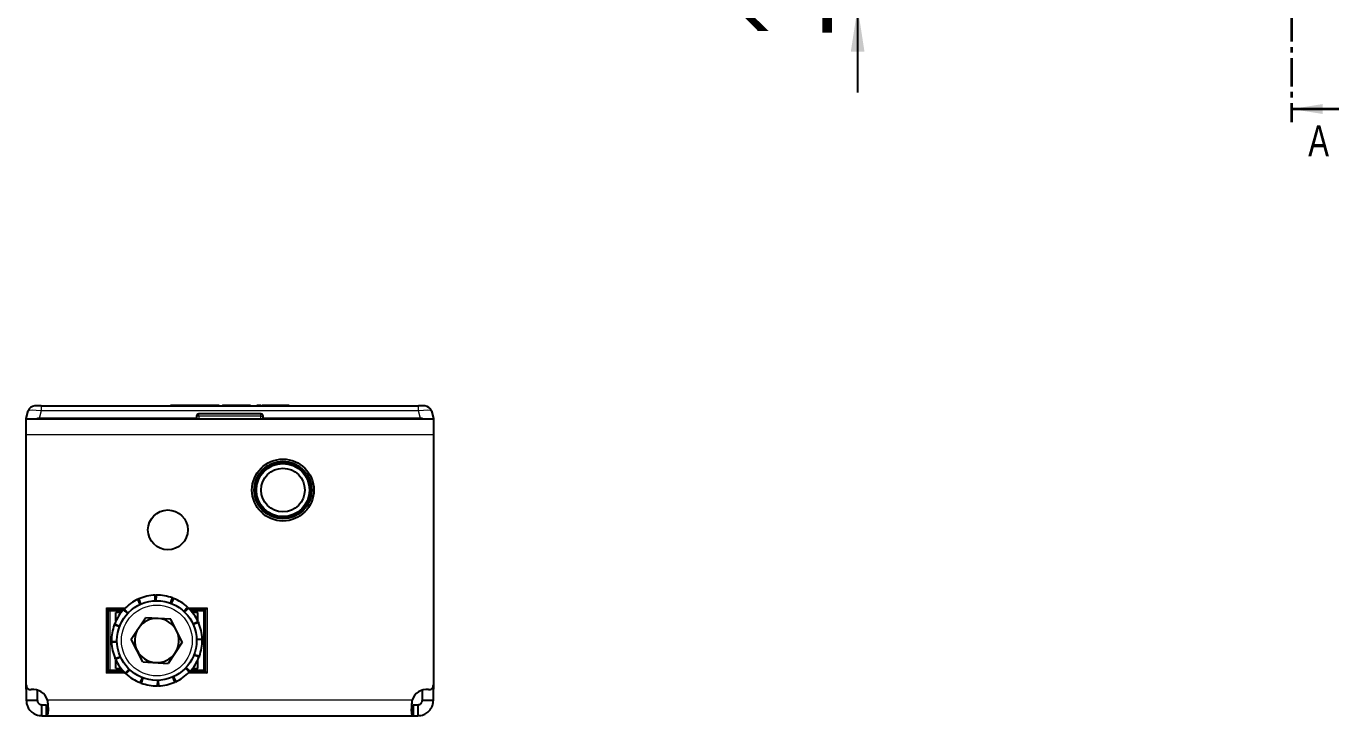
# Model space of a CAD drawing. Header units: millimetres. Extents: x 0 to 1867, y -557 to 571.
# Drawn here: x 371.4 to 668, y 129.3 to 285.1 of the extents above; entities that cross this region are included whole.
import ezdxf

# ---------------------------------------------------------------- set-up
doc = ezdxf.new("R2010")
doc.units = ezdxf.units.MM
doc.linetypes.add('CENTER', pattern=[10.16, 6.35, -1.27, 1.27, -1.27])
doc.layers.add('FORMAT', color=7, linetype='Continuous')
doc.styles.add('SLDTEXTSTYLE0', font='TXT', dxfattribs={"width": 0.75})
doc.dimstyles.new('SLDDIMSTYLE1', dxfattribs={"dimtxt": 20, "dimasz": 10, "dimexe": 0, "dimexo": 0.0625, "dimgap": 5, "dimtad": 2, "dimdec": 1, "dimrnd": 1e-09, "dimzin": 12, "dimdsep": 46, "dimtxsty": 'SLDTEXTSTYLE0', "dimsah": 1, "dimcen": 0.09, "dimadec": 0, "dimazin": 3, "dimtfac": 1, "dimtmove": 0, "dimatfit": 0, "dimfxl": 0, "dimfrac": 2, "dimtolj": 1, "dimtzin": 12, "dimarcsym": 0})

# ---------------------------------------------------------------- blocks, each defined once
blk = doc.blocks.new('_D_3')
at = {"layer": 'FORMAT'}
for p, q in [((559.26, 304.39), (559.26, 323.62)), ((595.45, 304.39), (558.26, 304.39)), ((559.26, 304.39), (559.26, 289.39)), ((583.95, 289.39), (558.26, 289.39)), ((559.26, 289.39), (559.26, 270.16))]:
    blk.add_line(p, q, dxfattribs=at)
for points in [[(559.26, 304.39), (560.8, 314.39), (557.72, 314.39)], [(559.26, 289.39), (557.72, 279.39), (560.8, 279.39)]]:
    blk.add_solid(points, dxfattribs=at)
at = {"layer": 'FORMAT', "insert": (533.48, 282.11), "char_height": 20, "attachment_point": 1, "rotation": 90, "style": 'SLDTEXTSTYLE0'}
blk.add_mtext('15', dxfattribs=at)

msp = doc.modelspace()

# ---------------------------------------------------------------- linework, layer by layer
at = {"color": 7, "linetype": 'CENTER', "lineweight": 35}
msp.add_line((657.33, 531.87), (657.33, 263.4), dxfattribs=at)
at = {"color": 7, "linetype": 'Continuous', "lineweight": 35}
msp.add_line((667.97, 266.4), (657.33, 266.4), dxfattribs=at)
at = {"color": 7, "linetype": 'Continuous', "lineweight": 25}
for p, q in [((374.74, 199.29), (373.29, 199.29)), ((374.74, 199.29), (460.04, 199.29)), ((403.96, 199.49), (403.96, 199.29)), ((409.61, 199.49), (409.67, 199.49)), ((409.67, 199.49), (409.67, 199.29)), ((409.67, 199.49), (410.8, 199.49)), ((410.8, 199.49), (410.8, 199.29)), ((410.8, 199.49), (413.47, 199.49)), ((413.47, 199.49), (413.47, 199.29)), ((413.47, 199.49), (414.96, 199.49)), ((414.96, 199.49), (414.96, 199.29)), ((415.77, 199.51), (415.77, 199.29)), ((419.24, 199.49), (422.07, 199.49)), ((422.07, 199.49), (422.07, 199.29)), ((423.21, 199.49), (423.21, 199.29)), ((423.46, 199.49), (423.46, 199.29)), ((424.7, 199.49), (424.7, 199.29)), ((425.13, 199.49), (430.38, 199.49)), ((430.81, 199.49), (430.81, 199.29)), ((461.48, 199.29), (460.04, 199.29)), ((371.39, 196.49), (371.84, 198.18)), ((371.39, 196.29), (371.39, 196.49)), ((463.39, 196.29), (371.39, 196.29)), ((371.39, 192.79), (371.39, 196.29)), ((409.89, 196.49), (374.28, 196.49)), ((409.89, 196.99), (409.89, 196.49)), ((409.89, 196.29), (409.89, 196.49)), ((424.39, 197.49), (410.39, 197.49)), ((424.89, 196.49), (424.89, 196.99)), ((460.49, 196.49), (424.89, 196.49)), ((424.89, 196.29), (424.89, 196.49)), ((462.93, 198.18), (463.39, 196.49)), ((463.39, 196.49), (463.39, 196.29)), ((463.39, 196.29), (463.39, 192.79)), ((371.39, 136.19), (371.39, 192.79)), ((463.39, 192.79), (463.39, 136.19)), ((397.13, 154.46), (396.61, 155.6)), ((396.83, 155.7), (397.24, 154.52)), ((400.54, 155.28), (400.5, 156.53)), ((400.75, 156.54), (400.67, 155.28)), ((404.01, 154.73), (404.44, 155.9)), ((404.68, 155.81), (404.13, 154.68)), ((389.54, 153.64), (389.89, 153.29)), ((389.89, 139.29), (389.89, 153.29)), ((389.89, 153.29), (393.4, 153.29)), ((389.89, 153.29), (390.24, 152.94)), ((391.64, 150.7), (391.64, 152.59)), ((392.8, 152.59), (391.64, 152.59)), ((394.28, 152.4), (393.37, 153.25)), ((393.54, 153.43), (394.37, 152.5)), ((393.89, 153.04), (393.89, 152.77)), ((395.12, 146.63), (398.3, 151.45)), ((404.06, 151.11), (398.3, 151.45)), ((407, 152.89), (407.85, 153.81)), ((408.03, 153.63), (407.09, 152.8)), ((411.89, 153.29), (408.37, 153.29)), ((410.14, 152.59), (408.97, 152.59)), ((410.14, 150.7), (410.14, 152.59)), ((411.54, 152.94), (411.89, 153.29)), ((411.89, 153.29), (412.24, 153.64)), ((411.89, 139.29), (411.89, 153.29)), ((392.45, 149.41), (391.27, 149.85)), ((391.36, 150.08), (392.49, 149.53)), ((406.65, 145.95), (404.06, 151.11)), ((409.06, 150.05), (410.2, 150.57)), ((410.3, 150.34), (409.12, 149.93)), ((390.64, 146.15), (391.89, 146.07)), ((391.89, 145.94), (390.64, 145.9)), ((397.71, 141.46), (395.12, 146.63)), ((406.65, 145.95), (403.47, 141.13)), ((409.88, 146.63), (411.13, 146.68)), ((411.13, 146.43), (409.88, 146.5)), ((391.47, 142.23), (392.66, 142.64)), ((392.71, 142.53), (391.57, 142.01)), ((410.41, 142.49), (409.28, 143.04)), ((409.33, 143.16), (410.5, 142.73)), ((389.89, 139.29), (390.24, 139.64)), ((391.64, 139.99), (391.64, 141.87)), ((391.64, 139.99), (392.8, 139.99)), ((393.74, 138.94), (394.68, 139.77)), ((394.77, 139.69), (393.92, 138.77)), ((397.71, 141.46), (403.47, 141.13)), ((408.23, 139.14), (407.4, 140.08)), ((407.49, 140.17), (408.4, 139.32)), ((407.89, 139.54), (407.89, 139.8)), ((408.97, 139.99), (410.14, 139.99)), ((410.14, 139.99), (410.14, 141.87)), ((411.54, 139.64), (411.89, 139.29)), ((389.54, 138.94), (389.89, 139.29)), ((393.4, 139.29), (389.89, 139.29)), ((397.09, 136.76), (397.64, 137.89)), ((397.76, 137.85), (397.33, 136.67)), ((401.03, 136.04), (401.1, 137.29)), ((401.23, 137.29), (401.28, 136.04)), ((404.94, 136.87), (404.53, 138.06)), ((404.64, 138.11), (405.17, 136.97)), ((408.37, 139.29), (411.89, 139.29)), ((411.89, 139.29), (412.24, 138.94)), ((371.39, 135.29), (371.39, 136.19)), ((371.39, 135.29), (371.39, 132.79)), ((373.89, 135.07), (373.89, 132.79)), ((460.89, 132.79), (460.89, 135.07)), ((463.39, 136.19), (463.39, 135.29)), ((463.39, 132.79), (463.39, 135.29)), ((371.39, 132.79), (373.89, 132.79)), ((374.89, 131.79), (375.97, 131.79)), ((374.89, 129.29), (374.89, 131.79)), ((375.97, 129.29), (375.97, 131.79)), ((458.8, 131.79), (458.8, 129.29)), ((458.8, 131.79), (459.89, 131.79)), ((459.89, 131.79), (459.89, 129.29)), ((460.89, 132.79), (463.39, 132.79)), ((374.89, 129.29), (375.97, 129.29)), ((375.97, 129.29), (458.8, 129.29)), ((458.8, 129.29), (459.89, 129.29))]:
    msp.add_line(p, q, dxfattribs=at)
at = {"color": 8, "linetype": 'Continuous', "lineweight": 18}
for p, q in [((374.74, 199.29), (374.74, 198.18)), ((406.07, 199.49), (406.07, 199.29)), ((416.88, 199.49), (416.88, 199.29)), ((419.24, 199.49), (419.24, 199.29)), ((425.13, 199.49), (425.13, 199.29)), ((430.38, 199.49), (430.38, 199.29)), ((460.04, 198.18), (460.04, 199.29)), ((374.74, 198.18), (374.28, 196.49)), ((460.04, 198.18), (374.74, 198.18)), ((410.39, 196.99), (409.89, 196.99)), ((410.39, 196.99), (410.39, 197.49)), ((424.39, 196.99), (410.39, 196.99)), ((410.39, 196.99), (410.39, 196.29)), ((424.39, 196.99), (424.39, 197.49)), ((424.39, 196.99), (424.89, 196.99)), ((424.39, 196.29), (424.39, 196.99)), ((460.49, 196.49), (460.04, 198.18)), ((463.39, 192.79), (371.39, 192.79)), ((389.54, 138.94), (389.54, 153.64)), ((389.54, 153.64), (393.74, 153.64)), ((393.09, 152.94), (390.24, 152.94)), ((390.24, 152.94), (390.24, 139.64)), ((407.7, 153.64), (412.24, 153.64)), ((411.54, 152.94), (408.69, 152.94)), ((411.54, 139.64), (411.54, 152.94)), ((412.24, 153.64), (412.24, 138.94)), ((390.24, 139.64), (393.09, 139.64)), ((408.69, 139.64), (411.54, 139.64)), ((394.08, 138.94), (389.54, 138.94)), ((412.24, 138.94), (408.03, 138.94)), ((371.95, 135.29), (371.39, 135.29)), ((463.39, 135.29), (462.83, 135.29)), ((458.55, 132.79), (376.22, 132.79))]:
    msp.add_line(p, q, dxfattribs=at)
at = {"color": 7, "linetype": 'Continuous', "lineweight": 25}
for centre, radius in [((429.39, 180.29), 7), ((429.39, 180.29), 6.5), ((429.39, 180.29), 6), ((429.39, 180.29), 4.93), ((403.39, 171.29), 4.5), ((400.89, 146.29), 9)]:
    msp.add_circle(centre, radius, dxfattribs=at)
at = {"color": 8, "linetype": 'Continuous', "lineweight": 18}
for centre, radius in [((429.39, 180.29), 6.25), ((400.89, 146.29), 8)]:
    msp.add_circle(centre, radius, dxfattribs=at)
at = {"color": 7, "linetype": 'Continuous', "lineweight": 25}
for centre, radius, start, end in [((373.29, 197.79), 1.5, 90, 165), ((461.48, 197.79), 1.5, 15, 90), ((410.39, 196.99), 0.5, 90, 180), ((424.39, 196.99), 0.5, 0, 90), ((400.89, 146.29), 10.25, 114.6828, 135.7869), ((400.89, 146.29), 10.25, 92.1828, 113.2869), ((400.89, 146.29), 10.25, 69.6828, 90.7869), ((400.89, 146.29), 10.25, 47.1828, 68.2869), ((400.89, 146.29), 10.25, 137.1828, 158.2869), ((400.89, 146.29), 5, 86.6352, 146.6352), ((400.89, 146.29), 5, 26.6352, 86.6352), ((400.89, 146.29), 10.25, 24.6828, 45.7869), ((400.89, 146.29), 10.25, 159.6828, 180.7869), ((400.89, 146.29), 5, 146.6352, 206.6352), ((400.89, 146.29), 5, 326.6352, 26.6352), ((400.89, 146.29), 10.25, 2.1828, 23.2869), ((400.89, 146.29), 10.25, 182.1828, 203.2869), ((400.89, 146.29), 10.25, 339.6828, 0.7869), ((400.89, 146.29), 5, 206.6352, 266.6352), ((400.89, 146.29), 5, 266.6352, 326.6352), ((400.89, 146.29), 10.25, 317.1828, 338.2869), ((400.89, 146.29), 10.25, 204.6828, 225.7869), ((400.89, 146.29), 10.25, 227.1828, 248.2869), ((400.89, 146.29), 10.25, 249.6828, 270.7869), ((400.89, 146.29), 10.25, 272.1828, 293.2869), ((400.89, 146.29), 10.25, 294.6828, 315.7869), ((372.39, 136.19), 1, 180, 276.3794), ((372.89, 131.72), 3.5, 17.8253, 96.3794), ((461.89, 131.72), 3.5, 83.6206, 162.1747), ((462.39, 136.19), 1, 263.6206, 0)]:
    msp.add_arc(centre, radius, start, end, dxfattribs=at)
at = {"color": 8, "linetype": 'Continuous', "lineweight": 18}
for centre, major_axis, start_param, end_param in [((374.84, 197.79), (3, -0.38), 1.621093, 3.124852), ((459.93, 197.79), (3, 0.38), 0.016741, 1.520499)]:
    msp.add_ellipse(centre, major_axis=major_axis, ratio=0.123038, start_param=start_param, end_param=end_param, dxfattribs=at)
at = {"color": 7, "linetype": 'Continuous', "lineweight": 25}
for centre, major_axis, start_param, end_param in [((371.39, 184.9), (3.1, 11.57), 0.067037, 0.253072), ((463.39, 184.9), (-3.1, 11.57), 6.030113, 6.216148)]:
    msp.add_ellipse(centre, major_axis=major_axis, ratio=0.250563, start_param=start_param, end_param=end_param, dxfattribs=at)
for points, knots in [([(403.96, 199.49), (404.33, 199.49), (405.02, 199.49), (405.74, 199.49), (406.07, 199.49)], [0, 0, 0, 0, 0.5368, 1, 1, 1, 1]), ([(406.07, 199.49), (406.57, 199.49), (407.51, 199.49), (408.7, 199.49), (409.42, 199.49), (409.6, 199.49), (409.61, 199.49)], [0, 0, 0, 0, 0.381983, 0.713352, 0.984017, 1, 1, 1, 1]), ([(415.79, 199.49), (415.78, 199.49), (415.76, 199.49), (415.91, 199.49), (416.28, 199.49), (416.67, 199.49), (416.88, 199.49)], [0, 0, 0, 0, 0.061615, 0.333035, 0.637399, 1, 1, 1, 1]), ([(416.88, 199.49), (417.04, 199.49), (417.4, 199.49), (418.2, 199.49), (418.83, 199.49), (419.24, 199.49)], [0, 0, 0, 0, 0.216742, 0.489643, 1, 1, 1, 1]), ([(423.46, 199.49), (423.52, 199.49), (423.62, 199.49), (423.93, 199.49), (424.21, 199.49), (424.41, 199.49), (424.48, 199.49)], [0, 0, 0, 0, 0.255277, 0.538303, 0.854078, 1, 1, 1, 1]), ([(423.64, 199.49), (423.75, 199.49), (424, 199.49), (424.3, 199.49), (424.48, 199.49), (424.48, 199.49)], [0, 0, 0, 0, 0.466249, 0.997338, 1, 1, 1, 1]), ([(424.7, 199.49), (424.71, 199.49), (424.72, 199.49), (424.84, 199.49), (424.98, 199.49), (425.08, 199.49), (425.13, 199.49)], [0, 0, 0, 0, 0.285248, 0.560563, 0.777151, 1, 1, 1, 1]), ([(430.38, 199.49), (430.44, 199.49), (430.57, 199.49), (430.71, 199.49), (430.8, 199.49), (430.81, 199.49), (430.81, 199.49)], [0, 0, 0, 0, 0.281303, 0.555629, 0.773878, 1, 1, 1, 1]), ([(396.61, 155.6), (396.64, 155.62), (396.7, 155.64), (396.78, 155.68), (396.81, 155.69), (396.83, 155.7)], [0, 0, 0, 0, 0.499981, 0.749988, 1, 1, 1, 1]), ([(400.5, 156.53), (400.54, 156.53), (400.6, 156.53), (400.68, 156.53), (400.72, 156.54), (400.75, 156.54)], [0, 0, 0, 0, 0.499981, 0.749988, 1, 1, 1, 1]), ([(404.44, 155.9), (404.48, 155.88), (404.54, 155.86), (404.62, 155.83), (404.66, 155.82), (404.68, 155.81)], [0, 0, 0, 0, 0.499981, 0.749988, 1, 1, 1, 1]), ([(393.37, 153.25), (393.4, 153.28), (393.44, 153.33), (393.5, 153.39), (393.52, 153.42), (393.54, 153.43)], [0, 0, 0, 0, 0.499981, 0.749988, 1, 1, 1, 1]), ([(407.85, 153.81), (407.88, 153.78), (407.93, 153.73), (407.99, 153.68), (408.02, 153.65), (408.03, 153.63)], [0, 0, 0, 0, 0.4999808, 0.7499881, 1, 1, 1, 1]), ([(391.27, 149.85), (391.29, 149.88), (391.31, 149.94), (391.34, 150.02), (391.36, 150.06), (391.36, 150.08)], [0, 0, 0, 0, 0.499981, 0.749988, 1, 1, 1, 1]), ([(410.2, 150.57), (410.22, 150.53), (410.24, 150.47), (410.28, 150.4), (410.29, 150.36), (410.3, 150.34)], [0, 0, 0, 0, 0.499981, 0.749988, 1, 1, 1, 1]), ([(390.64, 145.9), (390.64, 145.94), (390.64, 146), (390.64, 146.08), (390.64, 146.13), (390.64, 146.15)], [0, 0, 0, 0, 0.499981, 0.749988, 1, 1, 1, 1]), ([(411.13, 146.68), (411.13, 146.64), (411.13, 146.57), (411.13, 146.49), (411.13, 146.45), (411.13, 146.43)], [0, 0, 0, 0, 0.499981, 0.749988, 1, 1, 1, 1]), ([(410.5, 142.73), (410.48, 142.69), (410.46, 142.63), (410.43, 142.55), (410.42, 142.51), (410.41, 142.49)], [0, 0, 0, 0, 0.499981, 0.749988, 1, 1, 1, 1]), ([(391.57, 142.01), (391.56, 142.04), (391.53, 142.1), (391.5, 142.18), (391.48, 142.22), (391.47, 142.23)], [0, 0, 0, 0, 0.499981, 0.749988, 1, 1, 1, 1]), ([(393.92, 138.77), (393.89, 138.8), (393.84, 138.84), (393.78, 138.9), (393.75, 138.93), (393.74, 138.94)], [0, 0, 0, 0, 0.499981, 0.749988, 1, 1, 1, 1]), ([(397.33, 136.67), (397.29, 136.69), (397.23, 136.71), (397.15, 136.74), (397.11, 136.76), (397.09, 136.76)], [0, 0, 0, 0, 0.499981, 0.749988, 1, 1, 1, 1]), ([(405.17, 136.97), (405.13, 136.96), (405.07, 136.93), (405, 136.9), (404.96, 136.88), (404.94, 136.87)], [0, 0, 0, 0, 0.499981, 0.749988, 1, 1, 1, 1]), ([(408.4, 139.32), (408.38, 139.29), (408.33, 139.24), (408.28, 139.18), (408.25, 139.15), (408.23, 139.14)], [0, 0, 0, 0, 0.499981, 0.749988, 1, 1, 1, 1]), ([(401.28, 136.04), (401.23, 136.04), (401.17, 136.04), (401.09, 136.04), (401.05, 136.04), (401.03, 136.04)], [0, 0, 0, 0, 0.499981, 0.749988, 1, 1, 1, 1]), ([(371.39, 132.79), (371.41, 132.47), (371.46, 131.88), (371.86, 130.94), (372.57, 130.07), (373.67, 129.41), (374.47, 129.33), (374.89, 129.29)], [0, 0, 0, 0, 0.17084, 0.319217, 0.548103, 0.767822, 1, 1, 1, 1]), ([(373.89, 132.79), (373.89, 132.7), (373.91, 132.53), (374, 132.31), (374.11, 132.14), (374.24, 132.01), (374.38, 131.92), (374.61, 131.81), (374.77, 131.8), (374.89, 131.79)], [0, 0, 0, 0, 0.154359, 0.287283, 0.400435, 0.496544, 0.604314, 0.723151, 1, 1, 1, 1]), ([(375.97, 129.29), (376.03, 129.3), (376.13, 129.34), (376.27, 129.62), (376.37, 130.08), (376.39, 130.71), (376.37, 131.32), (376.32, 132.03), (376.25, 132.53), (376.22, 132.79)], [0, 0, 0, 0, 0.144067, 0.271276, 0.474907, 0.597997, 0.726338, 0.860245, 1, 1, 1, 1]), ([(458.55, 132.79), (458.52, 132.49), (458.47, 131.94), (458.4, 131.04), (458.38, 130.16), (458.51, 129.43), (458.7, 129.34), (458.8, 129.29)], [0, 0, 0, 0, 0.16069, 0.301312, 0.521951, 0.753573, 1, 1, 1, 1]), ([(459.89, 131.79), (460.01, 131.8), (460.23, 131.82), (460.49, 131.98), (460.67, 132.16), (460.79, 132.34), (460.87, 132.56), (460.88, 132.71), (460.89, 132.79)], [0, 0, 0, 0, 0.296302, 0.497469, 0.615497, 0.73607, 0.863114, 1, 1, 1, 1]), ([(459.89, 129.29), (460.34, 129.34), (461.15, 129.43), (462.06, 130), (462.65, 130.6), (463.05, 131.23), (463.33, 131.97), (463.37, 132.51), (463.39, 132.79)], [0, 0, 0, 0, 0.254149, 0.448213, 0.574908, 0.708872, 0.850468, 1, 1, 1, 1])]:
    msp.add_open_spline(points, degree=3, knots=knots, dxfattribs=at)
at = {"color": 8, "linetype": 'Continuous', "lineweight": 18}
for points, knots in [([(393.54, 152.94), (393.57, 152.94), (393.64, 152.94), (393.72, 152.97), (393.78, 152.99), (393.83, 153.01), (393.86, 153.02), (393.88, 153.03), (393.88, 153.04), (393.89, 153.04)], [0, 0, 0, 0, 0.208592, 0.336235, 0.479855, 0.625864, 0.760785, 0.885235, 1, 1, 1, 1]), ([(407.89, 139.54), (407.89, 139.54), (407.89, 139.54), (407.91, 139.55), (407.94, 139.56), (407.99, 139.59), (408.05, 139.61), (408.13, 139.63), (408.2, 139.63), (408.24, 139.64)], [0, 0, 0, 0, 0.114765, 0.239215, 0.3741364, 0.5201448, 0.6637649, 0.791408, 1, 1, 1, 1])]:
    msp.add_open_spline(points, degree=3, knots=knots, dxfattribs=at)
at = {"color": 7, "linetype": 'Continuous', "lineweight": 35}
msp.add_solid([(657.33, 266.4), (664.33, 265.28), (664.33, 267.52)], dxfattribs=at)

# ---------------------------------------------------------------- texts
at = {"color": 7, "linetype": 'Continuous', "insert": (661.08, 262.72), "char_height": 7, "attachment_point": 1, "style": 'SLDTEXTSTYLE0'}
msp.add_mtext('A', dxfattribs=at)

# ---------------------------------------------------------------- dimensions: what is measured, and where the dimension line sits
at = {"layer": 'FORMAT'}
dim = msp.add_linear_dim(base=(559.26, 289.39), p1=(595.46, 304.39), p2=(583.96, 289.39), angle=90, dimstyle='SLDDIMSTYLE1', dxfattribs=at)
dim.commit()
dim.dimension.update_dxf_attribs({"geometry": '_D_3', "text_midpoint": (559.26, 296.89), "dimtype": 160})

doc.saveas('drawing.dxf')
